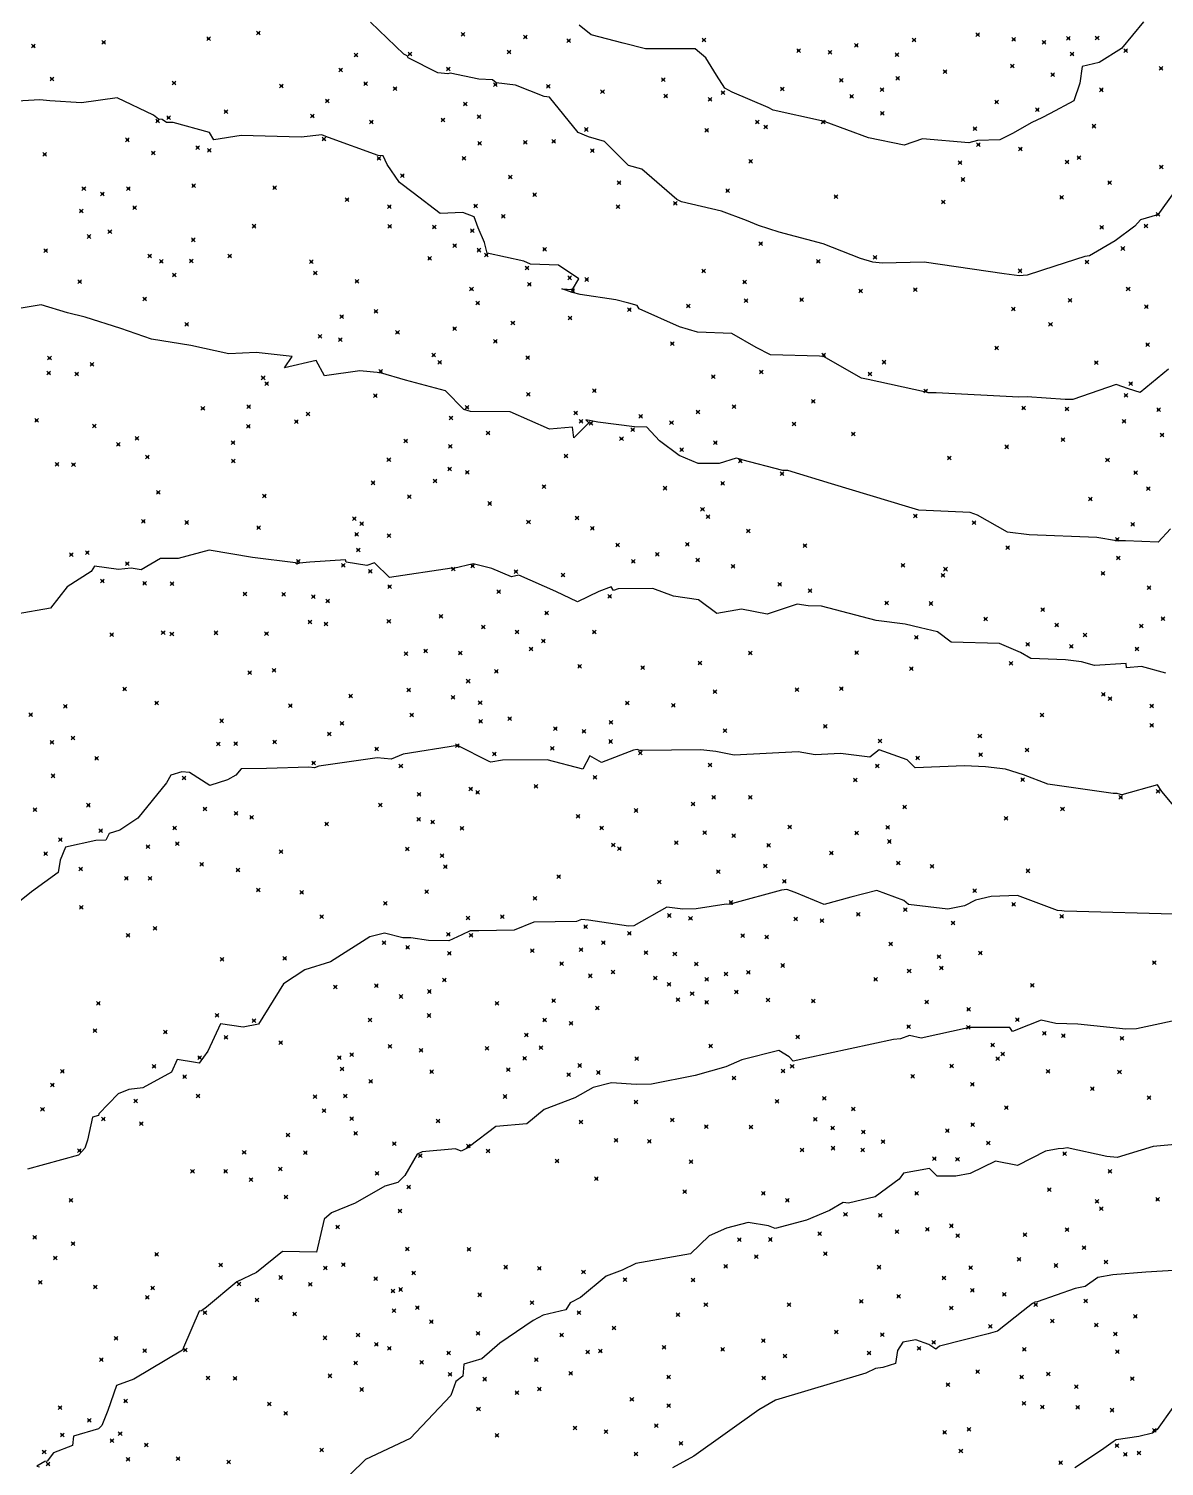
# Model space of a CAD drawing. Header units: inches. Extents: x 1411897 to 1412713, y 4930955 to 4931789.
# Drawn here: x 1412046 to 1412107.6, y 4931139.5 to 4931217.4 of the extents above; entities that cross this region are included whole.
import ezdxf

# ---------------------------------------------------------------- set-up
doc = ezdxf.new("R2010")
doc.units = ezdxf.units.IN
doc.header["$MEASUREMENT"] = 0
doc.header["$PDMODE"] = 35
doc.header["$PDSIZE"] = 0.1

msp = doc.modelspace()

# ---------------------------------------------------------------- linework, layer by layer
at = {"color": 2, "true_color": 0xf1eb1f}
for p, q in [((1412066.366, 4931216.053), (1412064.551, 4931217.793)), ((1412106.458, 4931217.81), (1412105.258, 4931216.352)), ((1412076.513, 4931217.101), (1412075.869, 4931217.619)), ((1412078.257, 4931216.648), (1412076.513, 4931217.101)), ((1412079.469, 4931216.334), (1412078.257, 4931216.648)), ((1412082.147, 4931216.35), (1412079.469, 4931216.334)), ((1412082.73, 4931215.849), (1412082.147, 4931216.35)), ((1412105.258, 4931216.352), (1412104.049, 4931215.597)), ((1412066.541, 4931215.96), (1412066.366, 4931216.053)), ((1412066.599, 4931215.848), (1412066.541, 4931215.96)), ((1412068.198, 4931215.039), (1412066.599, 4931215.848)), ((1412083.317, 4931214.92), (1412082.73, 4931215.849)), ((1412103.135, 4931215.383), (1412103.006, 4931214.482)), ((1412104.049, 4931215.597), (1412103.135, 4931215.383)), ((1412068.742, 4931214.986), (1412068.198, 4931215.039)), ((1412068.878, 4931215.027), (1412068.742, 4931214.986)), ((1412070.423, 4931214.701), (1412068.878, 4931215.027)), ((1412071.167, 4931214.654), (1412070.423, 4931214.701)), ((1412071.374, 4931214.504), (1412071.167, 4931214.654)), ((1412072.41, 4931214.366), (1412071.374, 4931214.504)), ((1412083.766, 4931214.215), (1412083.317, 4931214.92)), ((1412073.961, 4931213.754), (1412072.41, 4931214.366)), ((1412074.25, 4931213.716), (1412073.961, 4931213.754)), ((1412084.156, 4931214.001), (1412083.766, 4931214.215)), ((1412086.115, 4931213.164), (1412084.156, 4931214.001)), ((1412103.006, 4931214.482), (1412102.667, 4931213.518)), ((1412046.64, 4931213.573), (1412045.095, 4931213.48)), ((1412047.177, 4931213.523), (1412046.64, 4931213.573)), ((1412048.89, 4931213.419), (1412047.177, 4931213.523)), ((1412050.829, 4931213.684), (1412048.89, 4931213.419)), ((1412052.801, 4931212.749), (1412050.829, 4931213.684)), ((1412075.816, 4931211.81), (1412074.25, 4931213.716)), ((1412086.372, 4931213.018), (1412086.115, 4931213.164)), ((1412089.008, 4931212.437), (1412086.372, 4931213.018)), ((1412102.667, 4931213.518), (1412101.388, 4931212.84)), ((1412053.066, 4931212.537), (1412052.801, 4931212.749)), ((1412053.273, 4931212.507), (1412053.066, 4931212.537)), ((1412053.499, 4931212.355), (1412053.273, 4931212.507)), ((1412053.863, 4931212.351), (1412053.499, 4931212.355)), ((1412055.833, 4931211.809), (1412053.863, 4931212.351)), ((1412089.11, 4931212.416), (1412089.008, 4931212.437)), ((1412089.172, 4931212.444), (1412089.11, 4931212.416)), ((1412089.202, 4931212.387), (1412089.172, 4931212.444)), ((1412091.548, 4931211.513), (1412089.202, 4931212.387)), ((1412100.404, 4931212.357), (1412099.357, 4931211.753)), ((1412100.947, 4931212.606), (1412100.404, 4931212.357)), ((1412101.388, 4931212.84), (1412100.947, 4931212.606)), ((1412056.067, 4931211.418), (1412055.833, 4931211.809)), ((1412057.543, 4931211.652), (1412056.067, 4931211.418)), ((1412060.802, 4931211.546), (1412057.543, 4931211.652)), ((1412061.917, 4931211.677), (1412060.802, 4931211.546)), ((1412062.046, 4931211.63), (1412061.917, 4931211.677)), ((1412062.276, 4931211.539), (1412062.046, 4931211.63)), ((1412064.978, 4931210.56), (1412062.276, 4931211.539)), ((1412076.363, 4931211.579), (1412075.816, 4931211.81)), ((1412077.239, 4931211.318), (1412076.363, 4931211.579)), ((1412093.48, 4931211.121), (1412091.548, 4931211.513)), ((1412094.469, 4931211.466), (1412093.48, 4931211.121)), ((1412096.976, 4931211.241), (1412094.469, 4931211.466)), ((1412098.664, 4931211.413), (1412097.452, 4931211.367)), ((1412099.357, 4931211.753), (1412098.664, 4931211.413)), ((1412078.534, 4931210.016), (1412077.239, 4931211.318)), ((1412097.452, 4931211.367), (1412096.976, 4931211.241)), ((1412065.244, 4931210.541), (1412064.978, 4931210.56)), ((1412065.467, 4931210.068), (1412065.244, 4931210.541)), ((1412066.13, 4931209.092), (1412065.467, 4931210.068)), ((1412079.255, 4931209.815), (1412078.534, 4931210.016)), ((1412066.863, 4931208.54), (1412066.13, 4931209.092)), ((1412081.159, 4931208.175), (1412079.255, 4931209.815)), ((1412108.69, 4931209.385), (1412107.326, 4931207.474)), ((1412068.325, 4931207.41), (1412066.863, 4931208.54)), ((1412081.419, 4931208.054), (1412081.159, 4931208.175)), ((1412083.577, 4931207.535), (1412081.419, 4931208.054)), ((1412084.927, 4931207.034), (1412083.577, 4931207.535)), ((1412069.561, 4931207.476), (1412068.325, 4931207.41)), ((1412070.17, 4931207.23), (1412069.561, 4931207.476)), ((1412070.399, 4931206.635), (1412070.17, 4931207.23)), ((1412085.589, 4931206.768), (1412084.927, 4931207.034)), ((1412086.705, 4931206.411), (1412085.589, 4931206.768)), ((1412105.987, 4931206.723), (1412104.922, 4931205.931)), ((1412106.296, 4931207.078), (1412105.987, 4931206.723)), ((1412107.212, 4931207.353), (1412106.296, 4931207.078)), ((1412107.25, 4931207.364), (1412107.212, 4931207.353)), ((1412107.326, 4931207.474), (1412107.25, 4931207.364)), ((1412070.729, 4931205.847), (1412070.399, 4931206.635)), ((1412089.081, 4931205.775), (1412086.705, 4931206.411)), ((1412070.882, 4931205.268), (1412070.729, 4931205.847)), ((1412072.875, 4931204.827), (1412070.882, 4931205.268)), ((1412091.104, 4931204.983), (1412089.081, 4931205.775)), ((1412104.922, 4931205.931), (1412103.524, 4931205.125)), ((1412073.23, 4931204.672), (1412072.875, 4931204.827)), ((1412074.749, 4931204.615), (1412073.23, 4931204.672)), ((1412075.841, 4931203.883), (1412074.749, 4931204.615)), ((1412091.79, 4931204.782), (1412091.104, 4931204.983)), ((1412092.295, 4931204.723), (1412091.79, 4931204.782)), ((1412094.559, 4931204.788), (1412092.295, 4931204.723)), ((1412098.899, 4931204.155), (1412094.559, 4931204.788)), ((1412101.645, 4931204.56), (1412100.149, 4931204.08)), ((1412103.263, 4931205.088), (1412101.645, 4931204.56)), ((1412103.524, 4931205.125), (1412103.263, 4931205.088)), ((1412075.504, 4931203.306), (1412075.841, 4931203.883)), ((1412099.713, 4931204.04), (1412098.899, 4931204.155)), ((1412100.149, 4931204.08), (1412099.713, 4931204.04)), ((1412075.51, 4931203.137), (1412074.933, 4931203.325)), ((1412074.933, 4931203.325), (1412075.504, 4931203.306)), ((1412075.928, 4931203.032), (1412075.51, 4931203.137)), ((1412077.851, 4931202.732), (1412075.928, 4931203.032)), ((1412046.706, 4931202.47), (1412045.618, 4931202.285)), ((1412048.131, 4931202.031), (1412046.706, 4931202.47)), ((1412078.552, 4931202.55), (1412077.851, 4931202.732)), ((1412079.002, 4931202.424), (1412078.552, 4931202.55)), ((1412079.122, 4931202.242), (1412079.002, 4931202.424)), ((1412081.297, 4931201.272), (1412079.122, 4931202.242)), ((1412049.084, 4931201.792), (1412048.131, 4931202.031)), ((1412051.032, 4931201.191), (1412049.084, 4931201.792)), ((1412082.275, 4931200.994), (1412081.297, 4931201.272)), ((1412052.681, 4931200.6), (1412051.032, 4931201.191)), ((1412054.819, 4931200.26), (1412052.681, 4931200.6)), ((1412084.145, 4931200.919), (1412082.275, 4931200.994)), ((1412085.45, 4931200.149), (1412084.145, 4931200.919)), ((1412056.873, 4931199.818), (1412054.819, 4931200.26)), ((1412058.365, 4931199.878), (1412056.873, 4931199.818)), ((1412060.314, 4931199.66), (1412058.365, 4931199.878)), ((1412086.244, 4931199.748), (1412085.45, 4931200.149)), ((1412088.886, 4931199.687), (1412086.244, 4931199.748)), ((1412059.893, 4931199.053), (1412060.314, 4931199.66)), ((1412061.617, 4931199.446), (1412059.893, 4931199.053)), ((1412062.068, 4931198.618), (1412061.617, 4931199.446)), ((1412089.102, 4931199.673), (1412088.886, 4931199.687)), ((1412091.164, 4931198.5), (1412089.102, 4931199.673)), ((1412107.802, 4931198.971), (1412106.278, 4931197.713)), ((1412063.979, 4931198.885), (1412062.068, 4931198.618)), ((1412065.091, 4931198.785), (1412063.979, 4931198.885)), ((1412066.453, 4931198.387), (1412065.091, 4931198.785)), ((1412068.623, 4931197.808), (1412066.453, 4931198.387)), ((1412091.535, 4931198.412), (1412091.164, 4931198.5)), ((1412094.577, 4931197.756), (1412091.535, 4931198.412)), ((1412104.97, 4931198.146), (1412102.623, 4931197.331)), ((1412105.64, 4931197.906), (1412104.97, 4931198.146)), ((1412069.614, 4931196.795), (1412068.623, 4931197.808)), ((1412094.675, 4931197.73), (1412094.577, 4931197.756)), ((1412094.804, 4931197.694), (1412094.675, 4931197.73)), ((1412095.208, 4931197.702), (1412094.804, 4931197.694)), ((1412099.686, 4931197.46), (1412095.208, 4931197.702)), ((1412100.144, 4931197.473), (1412099.686, 4931197.46)), ((1412102.2, 4931197.334), (1412100.144, 4931197.473)), ((1412106.278, 4931197.713), (1412105.64, 4931197.906)), ((1412069.98, 4931196.678), (1412069.614, 4931196.795)), ((1412072.121, 4931196.668), (1412069.98, 4931196.678)), ((1412074.262, 4931195.729), (1412072.121, 4931196.668)), ((1412102.623, 4931197.331), (1412102.2, 4931197.334)), ((1412075.503, 4931195.83), (1412074.262, 4931195.729)), ((1412075.577, 4931195.253), (1412075.503, 4931195.83)), ((1412076.387, 4931196.073), (1412075.577, 4931195.253)), ((1412076.515, 4931196.186), (1412076.227, 4931196.237)), ((1412076.227, 4931196.237), (1412076.387, 4931196.073)), ((1412076.879, 4931196.103), (1412076.515, 4931196.186)), ((1412078.866, 4931195.862), (1412076.879, 4931196.103)), ((1412079.524, 4931195.836), (1412078.866, 4931195.862)), ((1412080.225, 4931195.102), (1412079.524, 4931195.836)), ((1412081.285, 4931194.297), (1412080.225, 4931195.102)), ((1412082.316, 4931193.876), (1412081.285, 4931194.297)), ((1412083.448, 4931193.874), (1412082.316, 4931193.876)), ((1412084.375, 4931194.165), (1412083.448, 4931193.874)), ((1412084.587, 4931194.109), (1412084.375, 4931194.165)), ((1412084.684, 4931194.058), (1412084.587, 4931194.109)), ((1412086.901, 4931193.481), (1412084.684, 4931194.058)), ((1412087.167, 4931193.482), (1412086.901, 4931193.481)), ((1412089.549, 4931192.766), (1412087.167, 4931193.482)), ((1412093.732, 4931191.502), (1412089.549, 4931192.766)), ((1412094.274, 4931191.345), (1412093.732, 4931191.502)), ((1412097.057, 4931191.215), (1412094.274, 4931191.345)), ((1412097.446, 4931191.069), (1412097.057, 4931191.215)), ((1412099.082, 4931190.151), (1412097.446, 4931191.069)), ((1412100.258, 4931189.996), (1412099.082, 4931190.151)), ((1412103.92, 4931189.865), (1412100.258, 4931189.996)), ((1412104.994, 4931189.673), (1412103.92, 4931189.865)), ((1412105.034, 4931189.678), (1412104.994, 4931189.673)), ((1412105.479, 4931189.67), (1412105.034, 4931189.678)), ((1412107.252, 4931189.611), (1412105.479, 4931189.67)), ((1412107.905, 4931190.318), (1412107.252, 4931189.611)), ((1412055.82, 4931189.171), (1412054.132, 4931188.727)), ((1412058.156, 4931188.768), (1412055.82, 4931189.171)), ((1412049.414, 4931188.021), (1412048.116, 4931187.182)), ((1412049.602, 4931188.304), (1412049.414, 4931188.021)), ((1412050.905, 4931188.114), (1412049.602, 4931188.304)), ((1412051.588, 4931188.195), (1412050.905, 4931188.114)), ((1412052.12, 4931188.104), (1412051.588, 4931188.195)), ((1412053.171, 4931188.726), (1412052.12, 4931188.104)), ((1412054.132, 4931188.727), (1412053.171, 4931188.726)), ((1412060.487, 4931188.476), (1412058.156, 4931188.768)), ((1412060.569, 4931188.409), (1412060.487, 4931188.476)), ((1412060.682, 4931188.473), (1412060.569, 4931188.409)), ((1412061.273, 4931188.513), (1412060.682, 4931188.473)), ((1412063.21, 4931188.651), (1412061.273, 4931188.513)), ((1412063.244, 4931188.518), (1412063.21, 4931188.651)), ((1412064.365, 4931188.339), (1412063.244, 4931188.518)), ((1412064.78, 4931188.485), (1412064.365, 4931188.339)), ((1412065.585, 4931187.684), (1412064.78, 4931188.485)), ((1412068.968, 4931188.188), (1412065.585, 4931187.684)), ((1412069.013, 4931188.194), (1412068.968, 4931188.188)), ((1412069.033, 4931188.184), (1412069.013, 4931188.194)), ((1412069.055, 4931188.177), (1412069.033, 4931188.184)), ((1412070.118, 4931188.421), (1412069.055, 4931188.177)), ((1412070.201, 4931188.407), (1412070.118, 4931188.421)), ((1412071.134, 4931188.182), (1412070.201, 4931188.407)), ((1412072.202, 4931187.731), (1412071.134, 4931188.182)), ((1412072.59, 4931187.807), (1412072.202, 4931187.731)), ((1412074.608, 4931186.935), (1412072.59, 4931187.807)), ((1412048.116, 4931187.182), (1412047.21, 4931186.019)), ((1412075.783, 4931186.37), (1412074.608, 4931186.935)), ((1412076.932, 4931186.929), (1412075.783, 4931186.37)), ((1412077.6, 4931187.182), (1412076.932, 4931186.929)), ((1412077.733, 4931186.977), (1412077.6, 4931187.182)), ((1412077.98, 4931187.068), (1412077.733, 4931186.977)), ((1412079.861, 4931187.096), (1412077.98, 4931187.068)), ((1412080.987, 4931186.684), (1412079.861, 4931187.096)), ((1412082.336, 4931186.487), (1412080.987, 4931186.684)), ((1412083.329, 4931185.73), (1412082.336, 4931186.487)), ((1412047.21, 4931186.019), (1412045.357, 4931185.7)), ((1412084.669, 4931185.974), (1412083.329, 4931185.73)), ((1412086.049, 4931185.709), (1412084.669, 4931185.974)), ((1412087.68, 4931186.24), (1412086.049, 4931185.709)), ((1412088.271, 4931186.148), (1412087.68, 4931186.24)), ((1412089.003, 4931186.139), (1412088.271, 4931186.148)), ((1412091.956, 4931185.36), (1412089.003, 4931186.139)), ((1412093.525, 4931185.155), (1412091.956, 4931185.36)), ((1412094.361, 4931184.955), (1412093.525, 4931185.155)), ((1412095.292, 4931184.747), (1412094.361, 4931184.955)), ((1412096.021, 4931184.189), (1412095.292, 4931184.747)), ((1412098.652, 4931184.115), (1412096.021, 4931184.189)), ((1412099.792, 4931183.631), (1412098.652, 4931184.115)), ((1412100.336, 4931183.29), (1412099.792, 4931183.631)), ((1412102.229, 4931183.223), (1412100.336, 4931183.29)), ((1412103.093, 4931183.124), (1412102.229, 4931183.223)), ((1412103.795, 4931182.912), (1412103.093, 4931183.124)), ((1412105.515, 4931183.035), (1412103.795, 4931182.912)), ((1412105.534, 4931182.788), (1412105.515, 4931183.035)), ((1412106.34, 4931182.868), (1412105.534, 4931182.788)), ((1412107.656, 4931182.509), (1412106.34, 4931182.868)), ((1412064.922, 4931177.92), (1412061.748, 4931177.465)), ((1412065.676, 4931177.842), (1412064.922, 4931177.92)), ((1412066.336, 4931178.109), (1412065.676, 4931177.842)), ((1412069.27, 4931178.58), (1412066.336, 4931178.109)), ((1412070.986, 4931177.708), (1412069.27, 4931178.58)), ((1412076.44, 4931178.022), (1412076.073, 4931177.3)), ((1412077.07, 4931177.659), (1412076.44, 4931178.022)), ((1412078.808, 4931178.323), (1412077.07, 4931177.659)), ((1412079.003, 4931178.364), (1412078.808, 4931178.323)), ((1412079.146, 4931178.309), (1412079.003, 4931178.364)), ((1412079.271, 4931178.311), (1412079.146, 4931178.309)), ((1412082.456, 4931178.348), (1412079.271, 4931178.311)), ((1412083.281, 4931178.266), (1412082.456, 4931178.348)), ((1412084.273, 4931178.065), (1412083.281, 4931178.266)), ((1412087.743, 4931178.248), (1412084.273, 4931178.065)), ((1412088.657, 4931178.086), (1412087.743, 4931178.248)), ((1412090.03, 4931178.143), (1412088.657, 4931178.086)), ((1412091.617, 4931177.954), (1412090.03, 4931178.143)), ((1412092.116, 4931178.346), (1412091.617, 4931177.954)), ((1412093.639, 4931177.798), (1412092.116, 4931178.346)), ((1412054.329, 4931177.15), (1412053.739, 4931176.98)), ((1412054.744, 4931177.112), (1412054.329, 4931177.15)), ((1412055.843, 4931176.417), (1412054.744, 4931177.112)), ((1412057.545, 4931177.32), (1412057.259, 4931176.967)), ((1412058.921, 4931177.343), (1412057.545, 4931177.32)), ((1412061.212, 4931177.413), (1412058.921, 4931177.343)), ((1412061.526, 4931177.38), (1412061.212, 4931177.413)), ((1412061.748, 4931177.465), (1412061.526, 4931177.38)), ((1412071.076, 4931177.685), (1412070.986, 4931177.708)), ((1412071.711, 4931177.785), (1412071.076, 4931177.685)), ((1412074.138, 4931177.802), (1412071.711, 4931177.785)), ((1412076.073, 4931177.3), (1412074.138, 4931177.802)), ((1412094.068, 4931177.378), (1412093.639, 4931177.798)), ((1412096.742, 4931177.485), (1412094.068, 4931177.378)), ((1412097.884, 4931177.43), (1412096.742, 4931177.485)), ((1412098.967, 4931177.292), (1412097.884, 4931177.43)), ((1412099.939, 4931177.002), (1412098.967, 4931177.292)), ((1412053.508, 4931176.553), (1412051.953, 4931174.638)), ((1412053.739, 4931176.98), (1412053.508, 4931176.553)), ((1412056.805, 4931176.724), (1412055.843, 4931176.417)), ((1412057.259, 4931176.967), (1412056.805, 4931176.724)), ((1412101.258, 4931176.483), (1412099.939, 4931177.002)), ((1412104.814, 4931175.985), (1412101.258, 4931176.483)), ((1412107.207, 4931176.444), (1412105.277, 4931175.913)), ((1412107.447, 4931176.083), (1412107.207, 4931176.444)), ((1412105.024, 4931175.985), (1412104.814, 4931175.985)), ((1412105.203, 4931175.935), (1412105.024, 4931175.985)), ((1412105.277, 4931175.913), (1412105.203, 4931175.935)), ((1412108.102, 4931175.314), (1412107.447, 4931176.083)), ((1412050.977, 4931173.999), (1412050.386, 4931173.81)), ((1412051.953, 4931174.638), (1412050.977, 4931173.999)), ((1412049.667, 4931173.442), (1412048.025, 4931173.082)), ((1412050.21, 4931173.46), (1412049.667, 4931173.442)), ((1412050.386, 4931173.81), (1412050.21, 4931173.46)), ((1412048.025, 4931173.082), (1412047.742, 4931172.374)), ((1412047.623, 4931171.705), (1412046.188, 4931170.655)), ((1412047.742, 4931172.374), (1412047.623, 4931171.705)), ((1412046.188, 4931170.655), (1412045.181, 4931169.834)), ((1412086.837, 4931170.738), (1412084.167, 4931170.015)), ((1412087.12, 4931170.786), (1412086.837, 4931170.738)), ((1412087.566, 4931170.615), (1412087.12, 4931170.786)), ((1412089.146, 4931169.974), (1412087.566, 4931170.615)), ((1412090.587, 4931170.359), (1412089.146, 4931169.974)), ((1412092.003, 4931170.733), (1412090.587, 4931170.359)), ((1412093.467, 4931170.174), (1412092.003, 4931170.733)), ((1412093.71, 4931169.966), (1412093.467, 4931170.174)), ((1412097.346, 4931170.209), (1412096.749, 4931169.89)), ((1412098.201, 4931170.394), (1412097.346, 4931170.209)), ((1412099.62, 4931170.461), (1412098.201, 4931170.394)), ((1412101.785, 4931169.638), (1412099.62, 4931170.461)), ((1412080.614, 4931169.828), (1412078.829, 4931168.811)), ((1412081.475, 4931169.708), (1412080.614, 4931169.828)), ((1412082.208, 4931169.732), (1412081.475, 4931169.708)), ((1412083.829, 4931169.985), (1412082.208, 4931169.732)), ((1412084.131, 4931169.974), (1412083.829, 4931169.985)), ((1412084.167, 4931170.015), (1412084.131, 4931169.974)), ((1412095.853, 4931169.717), (1412093.71, 4931169.966)), ((1412096.749, 4931169.89), (1412095.853, 4931169.717)), ((1412102.022, 4931169.623), (1412101.785, 4931169.638)), ((1412102.158, 4931169.599), (1412102.022, 4931169.623)), ((1412102.846, 4931169.58), (1412102.158, 4931169.599)), ((1412108.067, 4931169.433), (1412102.846, 4931169.58)), ((1412070.423, 4931168.544), (1412069.967, 4931168.535)), ((1412072.344, 4931168.568), (1412070.423, 4931168.544)), ((1412073.402, 4931169.008), (1412072.344, 4931168.568)), ((1412075.714, 4931169.039), (1412073.402, 4931169.008)), ((1412075.996, 4931169.161), (1412075.714, 4931169.039)), ((1412076.365, 4931169.117), (1412075.996, 4931169.161)), ((1412078.544, 4931168.788), (1412076.365, 4931169.117)), ((1412078.829, 4931168.811), (1412078.544, 4931168.788)), ((1412064.526, 4931168.211), (1412062.386, 4931166.859)), ((1412065.307, 4931168.418), (1412064.526, 4931168.211)), ((1412066.306, 4931168.161), (1412065.307, 4931168.418)), ((1412066.75, 4931168.167), (1412066.306, 4931168.161)), ((1412067.708, 4931168.006), (1412066.75, 4931168.167)), ((1412068.797, 4931167.996), (1412067.708, 4931168.006)), ((1412069.509, 4931168.32), (1412068.797, 4931167.996)), ((1412069.967, 4931168.535), (1412069.509, 4931168.32)), ((1412060.997, 4931166.429), (1412059.843, 4931165.658)), ((1412062.386, 4931166.859), (1412060.997, 4931166.429)), ((1412059.843, 4931165.658), (1412058.482, 4931163.472)), ((1412056.424, 4931163.5), (1412055.74, 4931162.013)), ((1412057.657, 4931163.321), (1412056.424, 4931163.5)), ((1412058.482, 4931163.472), (1412057.657, 4931163.321)), ((1412096.951, 4931163.289), (1412094.395, 4931162.73)), ((1412096.972, 4931163.301), (1412096.951, 4931163.289)), ((1412099.204, 4931163.298), (1412096.972, 4931163.301)), ((1412099.348, 4931163.087), (1412099.204, 4931163.298)), ((1412100.216, 4931163.422), (1412099.348, 4931163.087)), ((1412100.903, 4931163.689), (1412100.216, 4931163.422)), ((1412101.699, 4931163.516), (1412100.903, 4931163.689)), ((1412102.892, 4931163.481), (1412101.699, 4931163.516)), ((1412105.487, 4931163.205), (1412102.892, 4931163.481)), ((1412106.07, 4931163.224), (1412105.487, 4931163.205)), ((1412109.017, 4931163.861), (1412106.07, 4931163.224)), ((1412092.908, 4931162.658), (1412088.205, 4931161.645)), ((1412093.276, 4931162.688), (1412092.908, 4931162.658)), ((1412093.76, 4931162.859), (1412093.276, 4931162.688)), ((1412094.395, 4931162.73), (1412093.76, 4931162.859)), ((1412054.076, 4931161.571), (1412053.771, 4931160.871)), ((1412055.081, 4931161.402), (1412054.076, 4931161.571)), ((1412055.74, 4931162.013), (1412055.278, 4931161.36)), ((1412084.678, 4931161.539), (1412083.812, 4931161.164)), ((1412086.682, 4931162.059), (1412084.678, 4931161.539)), ((1412087.246, 4931161.702), (1412086.682, 4931162.059)), ((1412087.461, 4931161.472), (1412087.246, 4931161.702)), ((1412088.205, 4931161.645), (1412087.461, 4931161.472)), ((1412053.771, 4931160.871), (1412052.211, 4931160.032)), ((1412055.278, 4931161.36), (1412055.081, 4931161.402)), ((1412083.812, 4931161.164), (1412082.154, 4931160.689)), ((1412052.211, 4931160.032), (1412051.466, 4931159.947)), ((1412076.624, 4931160.054), (1412075.622, 4931159.496)), ((1412077.625, 4931160.296), (1412076.624, 4931160.054)), ((1412078.96, 4931160.211), (1412077.625, 4931160.296)), ((1412079.79, 4931160.227), (1412078.96, 4931160.211)), ((1412082.154, 4931160.689), (1412079.79, 4931160.227)), ((1412050.885, 4931159.703), (1412049.833, 4931158.628)), ((1412051.466, 4931159.947), (1412050.885, 4931159.703)), ((1412075.622, 4931159.496), (1412073.963, 4931158.851)), ((1412049.493, 4931158.434), (1412049.213, 4931157.2)), ((1412049.807, 4931158.523), (1412049.493, 4931158.434)), ((1412049.833, 4931158.628), (1412049.807, 4931158.523)), ((1412073.963, 4931158.851), (1412073.038, 4931158.085)), ((1412071.343, 4931157.933), (1412069.915, 4931156.857)), ((1412073.038, 4931158.085), (1412071.343, 4931157.933)), ((1412049.213, 4931157.2), (1412049.068, 4931156.756)), ((1412069.915, 4931156.857), (1412069.86, 4931156.795)), ((1412108.56, 4931156.997), (1412106.971, 4931156.842)), ((1412048.736, 4931156.374), (1412045.971, 4931155.626)), ((1412049.068, 4931156.756), (1412048.736, 4931156.374)), ((1412067.078, 4931156.429), (1412066.418, 4931155.281)), ((1412067.358, 4931156.559), (1412067.078, 4931156.429)), ((1412069.164, 4931156.731), (1412067.358, 4931156.559)), ((1412069.468, 4931156.601), (1412069.164, 4931156.731)), ((1412069.86, 4931156.795), (1412069.468, 4931156.601)), ((1412101.137, 4931156.605), (1412099.624, 4931155.826)), ((1412101.829, 4931156.73), (1412101.137, 4931156.605)), ((1412102.114, 4931156.739), (1412101.829, 4931156.73)), ((1412102.306, 4931156.776), (1412102.114, 4931156.739)), ((1412104.457, 4931156.315), (1412102.306, 4931156.776)), ((1412105.028, 4931156.25), (1412104.457, 4931156.315)), ((1412106.971, 4931156.842), (1412105.028, 4931156.25)), ((1412093.444, 4931155.405), (1412093.204, 4931155.071)), ((1412094.847, 4931155.661), (1412093.444, 4931155.405)), ((1412095.26, 4931155.235), (1412094.847, 4931155.661)), ((1412097.064, 4931155.383), (1412096.286, 4931155.237)), ((1412098.43, 4931156.062), (1412097.064, 4931155.383)), ((1412099.624, 4931155.826), (1412098.43, 4931156.062)), ((1412065.331, 4931154.701), (1412063.721, 4931153.779)), ((1412066.036, 4931154.905), (1412065.331, 4931154.701)), ((1412066.418, 4931155.281), (1412066.036, 4931154.905)), ((1412093.204, 4931155.071), (1412091.911, 4931154.124)), ((1412096.286, 4931155.237), (1412095.26, 4931155.235)), ((1412063.721, 4931153.779), (1412062.439, 4931153.256)), ((1412090.18, 4931153.811), (1412089.425, 4931153.384)), ((1412090.46, 4931153.772), (1412090.18, 4931153.811)), ((1412091.911, 4931154.124), (1412090.46, 4931153.772)), ((1412062.439, 4931153.256), (1412062.037, 4931152.914)), ((1412089.425, 4931153.384), (1412088.184, 4931152.865)), ((1412062.037, 4931152.914), (1412061.639, 4931151.115)), ((1412083.848, 4931152.417), (1412082.904, 4931152.008)), ((1412085.029, 4931152.728), (1412083.848, 4931152.417)), ((1412086.118, 4931152.548), (1412085.029, 4931152.728)), ((1412086.486, 4931152.402), (1412086.118, 4931152.548)), ((1412088.184, 4931152.865), (1412086.486, 4931152.402)), ((1412082.904, 4931152.008), (1412081.906, 4931151.032)), ((1412059.78, 4931151.156), (1412058.386, 4931150.023)), ((1412061.639, 4931151.115), (1412059.78, 4931151.156)), ((1412081.906, 4931151.032), (1412078.939, 4931150.505)), ((1412058.386, 4931150.023), (1412057.32, 4931149.514)), ((1412078.205, 4931150.15), (1412077.327, 4931149.826)), ((1412078.939, 4931150.505), (1412078.205, 4931150.15)), ((1412104.782, 4931149.903), (1412103.978, 4931149.754)), ((1412106.573, 4931150.036), (1412104.782, 4931149.903)), ((1412109.583, 4931150.229), (1412106.573, 4931150.036)), ((1412057.32, 4931149.514), (1412055.676, 4931148.137)), ((1412077.327, 4931149.826), (1412075.942, 4931148.661)), ((1412102.755, 4931149.15), (1412100.691, 4931148.437)), ((1412103.295, 4931149.267), (1412102.755, 4931149.15)), ((1412103.978, 4931149.754), (1412103.295, 4931149.267)), ((1412075.382, 4931148.373), (1412075.139, 4931148.001)), ((1412075.942, 4931148.661), (1412075.382, 4931148.373)), ((1412100.432, 4931148.337), (1412099.927, 4931147.952)), ((1412100.563, 4931148.408), (1412100.432, 4931148.337)), ((1412100.691, 4931148.437), (1412100.563, 4931148.408)), ((1412055.271, 4931147.931), (1412054.422, 4931145.956)), ((1412055.391, 4931147.939), (1412055.271, 4931147.931)), ((1412055.676, 4931148.137), (1412055.391, 4931147.939)), ((1412073.923, 4931147.716), (1412073.381, 4931147.428)), ((1412075.139, 4931148.001), (1412073.923, 4931147.716)), ((1412099.927, 4931147.952), (1412098.53, 4931146.842)), ((1412073.381, 4931147.428), (1412071.571, 4931146.184)), ((1412098.53, 4931146.842), (1412098.037, 4931146.699)), ((1412054.422, 4931145.956), (1412054.361, 4931145.817)), ((1412071.571, 4931146.184), (1412070.591, 4931145.336)), ((1412093.401, 4931146.239), (1412093.124, 4931145.798)), ((1412094.112, 4931146.363), (1412093.401, 4931146.239)), ((1412094.817, 4931146.123), (1412094.112, 4931146.363)), ((1412095.202, 4931145.868), (1412094.817, 4931146.123)), ((1412095.391, 4931146.023), (1412095.202, 4931145.868)), ((1412098.037, 4931146.699), (1412095.391, 4931146.023)), ((1412054.361, 4931145.817), (1412051.736, 4931144.247)), ((1412070.591, 4931145.336), (1412069.622, 4931145.058)), ((1412093.124, 4931145.798), (1412093.003, 4931145.083)), ((1412069.559, 4931144.405), (1412069.184, 4931144.119)), ((1412069.622, 4931145.058), (1412069.559, 4931144.405)), ((1412091.402, 4931144.558), (1412086.513, 4931143.108)), ((1412091.928, 4931144.812), (1412091.402, 4931144.558)), ((1412092.325, 4931144.867), (1412091.928, 4931144.812)), ((1412093.003, 4931145.083), (1412092.325, 4931144.867)), ((1412050.784, 4931143.902), (1412050.314, 4931142.54)), ((1412051.736, 4931144.247), (1412050.784, 4931143.902)), ((1412069.184, 4931144.119), (1412068.916, 4931143.356)), ((1412068.916, 4931143.356), (1412066.7, 4931141.019)), ((1412086.513, 4931143.108), (1412085.603, 4931142.586)), ((1412050.314, 4931142.54), (1412049.987, 4931141.72)), ((1412085.603, 4931142.586), (1412082.089, 4931140.061)), ((1412108.045, 4931142.7), (1412107.195, 4931141.514)), ((1412049.818, 4931141.556), (1412048.466, 4931141.149)), ((1412049.987, 4931141.72), (1412049.818, 4931141.556)), ((1412106.932, 4931141.312), (1412106.194, 4931141.124)), ((1412107.195, 4931141.514), (1412106.932, 4931141.312)), ((1412048.415, 4931140.646), (1412047.379, 4931140.254)), ((1412048.466, 4931141.149), (1412048.415, 4931140.646)), ((1412066.7, 4931141.019), (1412064.277, 4931139.891)), ((1412104.808, 4931140.838), (1412104.173, 4931140.385)), ((1412104.968, 4931140.949), (1412104.808, 4931140.838)), ((1412106.194, 4931141.124), (1412104.968, 4931140.949)), ((1412046.9, 4931139.778), (1412046.475, 4931139.529)), ((1412047.033, 4931139.787), (1412046.9, 4931139.778)), ((1412047.379, 4931140.254), (1412047.033, 4931139.787)), ((1412064.277, 4931139.891), (1412063.457, 4931139.074)), ((1412082.089, 4931140.061), (1412080.922, 4931139.44)), ((1412104.173, 4931140.385), (1412102.728, 4931139.43)), ((1412046.475, 4931139.529), (1412046.612, 4931139.489))]:
    msp.add_line(p, q, dxfattribs=at)
for p in [(1412055.78, 4931216.89), (1412058.48, 4931217.2), (1412069.57, 4931217.13), (1412072.95, 4931216.98), (1412075.3, 4931216.78), (1412082.63, 4931216.82), (1412094.02, 4931216.82), (1412097.47, 4931217.11), (1412099.42, 4931216.85), (1412102.38, 4931216.91), (1412103.94, 4931216.93), (1412046.29, 4931216.49), (1412050.1, 4931216.69), (1412063.77, 4931216), (1412066.69, 4931216.06), (1412072.07, 4931216.17), (1412087.76, 4931216.25), (1412089.46, 4931216.16), (1412090.89, 4931216.53), (1412093.09, 4931216.02), (1412101.06, 4931216.7), (1412102.58, 4931216.06), (1412105.49, 4931216.25), (1412062.94, 4931215.2), (1412068.77, 4931215.25), (1412099.34, 4931215.41), (1412107.4, 4931215.28), (1412047.29, 4931214.71), (1412053.91, 4931214.49), (1412064.29, 4931214.45), (1412080.42, 4931214.67), (1412090.07, 4931214.64), (1412093.13, 4931214.75), (1412095.7, 4931215.11), (1412101.53, 4931214.94), (1412059.73, 4931214.33), (1412065.89, 4931214.19), (1412071.33, 4931214.4), (1412074.19, 4931214.31), (1412077.13, 4931214.02), (1412080.56, 4931213.78), (1412083.66, 4931213.97), (1412086.87, 4931214.17), (1412090.63, 4931213.76), (1412092.28, 4931214.13), (1412104.17, 4931214.12), (1412056.72, 4931212.94), (1412062.21, 4931213.52), (1412069.69, 4931213.35), (1412082.96, 4931213.6), (1412092.29, 4931212.85), (1412098.49, 4931213.46), (1412100.7, 4931213.04), (1412053.02, 4931212.43), (1412053.61, 4931212.61), (1412061.41, 4931212.7), (1412064.61, 4931212.38), (1412068.48, 4931212.49), (1412070.44, 4931212.66), (1412085.52, 4931212.37), (1412085.98, 4931212.11), (1412089.09, 4931212.37), (1412103.76, 4931212.15), (1412051.38, 4931211.41), (1412062.03, 4931211.45), (1412074.49, 4931211.32), (1412076.25, 4931211.97), (1412082.78, 4931211.93), (1412097.31, 4931212.01), (1412046.9, 4931210.62), (1412052.78, 4931210.7), (1412055.19, 4931210.99), (1412055.82, 4931210.84), (1412070.47, 4931211.22), (1412072.94, 4931211.27), (1412076.58, 4931210.83), (1412097.5, 4931211.15), (1412099.78, 4931210.92), (1412065.01, 4931210.4), (1412069.62, 4931210.41), (1412085.16, 4931210.25), (1412096.51, 4931210.17), (1412102.31, 4931210.21), (1412102.95, 4931210.44), (1412107.41, 4931209.94), (1412066.29, 4931209.47), (1412072.13, 4931209.39), (1412078.03, 4931209.08), (1412096.66, 4931209.26), (1412104.61, 4931209.09), (1412049.02, 4931208.77), (1412050.03, 4931208.48), (1412051.44, 4931208.77), (1412054.97, 4931208.92), (1412059.36, 4931208.81), (1412073.45, 4931208.43), (1412083.91, 4931208.65), (1412089.78, 4931208.33), (1412102.01, 4931208.29), (1412048.88, 4931207.55), (1412051.77, 4931207.73), (1412063.29, 4931208.17), (1412065.58, 4931207.79), (1412070.25, 4931207.83), (1412077.97, 4931207.78), (1412081.07, 4931207.97), (1412095.6, 4931208.04), (1412058.25, 4931206.73), (1412065.6, 4931206.72), (1412068.01, 4931206.68), (1412071.75, 4931207.27), (1412104.19, 4931206.67), (1412106.58, 4931206.74), (1412107.23, 4931207.37), (1412049.3, 4931206.17), (1412050.43, 4931206.43), (1412054.95, 4931205.99), (1412070.07, 4931206.48), (1412046.96, 4931205.41), (1412052.59, 4931205.12), (1412056.93, 4931205.11), (1412069.12, 4931205.68), (1412070.43, 4931205.43), (1412070.84, 4931205.17), (1412073.99, 4931205.48), (1412085.71, 4931205.79), (1412105.33, 4931205.52), (1412053.22, 4931204.82), (1412054.84, 4931204.85), (1412061.35, 4931204.8), (1412067.76, 4931204.98), (1412073.04, 4931204.47), (1412082.61, 4931204.3), (1412088.82, 4931204.82), (1412091.9, 4931205.04), (1412099.76, 4931204.31), (1412103.38, 4931204.79), (1412048.8, 4931203.72), (1412053.92, 4931204.08), (1412061.56, 4931204.19), (1412063.82, 4931203.74), (1412073.17, 4931203.58), (1412075.35, 4931203.93), (1412076.28, 4931203.84), (1412084.83, 4931203.7), (1412052.32, 4931202.79), (1412070.03, 4931203.32), (1412075.52, 4931203.24), (1412087.92, 4931202.74), (1412091.12, 4931203.22), (1412094.08, 4931203.29), (1412105.62, 4931203.33), (1412064.85, 4931202.11), (1412070.37, 4931202.56), (1412078.59, 4931202.21), (1412081.78, 4931202.4), (1412084.91, 4931202.69), (1412099.4, 4931202.24), (1412102.47, 4931202.71), (1412106.61, 4931202.36), (1412054.6, 4931201.41), (1412063, 4931201.83), (1412069.11, 4931201.18), (1412072.27, 4931201.49), (1412075.37, 4931201.75), (1412101.41, 4931201.41), (1412061.82, 4931200.76), (1412062.92, 4931200.58), (1412066.02, 4931200.97), (1412071.33, 4931200.49), (1412067.98, 4931199.74), (1412073.08, 4931199.61), (1412080.91, 4931200.37), (1412089.12, 4931199.75), (1412098.49, 4931200.13), (1412106.67, 4931200.31), (1412047.16, 4931199.58), (1412049.46, 4931199.24), (1412065.11, 4931198.87), (1412068.31, 4931199.35), (1412085.73, 4931198.83), (1412092.39, 4931199.36), (1412103.89, 4931199.34), (1412047.12, 4931198.77), (1412048.64, 4931198.72), (1412058.74, 4931198.51), (1412058.93, 4931198.2), (1412083.13, 4931198.57), (1412091.62, 4931198.72), (1412105.76, 4931198.2), (1412064.82, 4931197.54), (1412073.11, 4931197.62), (1412076.69, 4931197.81), (1412094.65, 4931197.8), (1412105.5, 4931197.56), (1412055.47, 4931196.85), (1412057.96, 4931196.94), (1412061.17, 4931196.55), (1412069.79, 4931196.91), (1412075.68, 4931196.61), (1412082.3, 4931196.66), (1412084.26, 4931196.95), (1412088.55, 4931197.24), (1412099.95, 4931196.87), (1412102.3, 4931196.82), (1412107.27, 4931196.78), (1412046.46, 4931196.2), (1412049.59, 4931195.9), (1412057.94, 4931195.88), (1412060.54, 4931196.14), (1412068.92, 4931196.34), (1412075.97, 4931196.16), (1412076.5, 4931196.05), (1412079.2, 4931196.43), (1412080.87, 4931196.08), (1412087.51, 4931196.01), (1412105.4, 4931196.16), (1412051.9, 4931195.23), (1412057.11, 4931195), (1412066.47, 4931195.09), (1412070.93, 4931195.52), (1412078.16, 4931195.21), (1412078.77, 4931195.7), (1412083.25, 4931194.99), (1412090.72, 4931195.47), (1412102.08, 4931195.16), (1412107.46, 4931195.42), (1412050.89, 4931194.9), (1412052.47, 4931194.22), (1412068.88, 4931194.8), (1412075.15, 4931194.27), (1412081.42, 4931194.61), (1412095.92, 4931194.17), (1412099.04, 4931194.77), (1412047.57, 4931193.83), (1412048.46, 4931193.81), (1412057.12, 4931194), (1412065.55, 4931194.07), (1412068.84, 4931193.57), (1412069.8, 4931193.39), (1412084.6, 4931194), (1412104.5, 4931194.06), (1412106.02, 4931193.37), (1412064.7, 4931192.82), (1412068.06, 4931192.92), (1412073.96, 4931192.62), (1412083.64, 4931192.79), (1412086.86, 4931193.31), (1412053.05, 4931192.3), (1412058.81, 4931192.11), (1412066.66, 4931192.07), (1412080.52, 4931192.53), (1412103.57, 4931191.94), (1412106.71, 4931192.51), (1412071.02, 4931191.7), (1412082.55, 4931191.39), (1412052.25, 4931190.74), (1412054.6, 4931190.67), (1412058.49, 4931190.39), (1412063.68, 4931190.88), (1412064.08, 4931190.6), (1412073.12, 4931190.7), (1412075.75, 4931190.92), (1412076.58, 4931190.36), (1412082.85, 4931190.98), (1412094.09, 4931191.03), (1412097.27, 4931190.66), (1412105.87, 4931190.57), (1412063.8, 4931190.02), (1412065.56, 4931189.96), (1412081.73, 4931189.49), (1412085.03, 4931190.21), (1412105.03, 4931189.76), (1412048.34, 4931188.93), (1412049.21, 4931189.04), (1412063.89, 4931189.18), (1412077.95, 4931189.45), (1412080.1, 4931188.95), (1412088.1, 4931189.42), (1412099.09, 4931189.31), (1412105.08, 4931188.75), (1412051.37, 4931188.44), (1412060.64, 4931188.57), (1412063.08, 4931188.35), (1412064.54, 4931188.03), (1412069.04, 4931188.15), (1412070.09, 4931188.32), (1412072.44, 4931188.01), (1412078.8, 4931188.56), (1412082.29, 4931188.63), (1412084.21, 4931188.3), (1412093.41, 4931188.35), (1412095.72, 4931188.14), (1412050.03, 4931187.5), (1412052.31, 4931187.38), (1412053.8, 4931187.35), (1412065.59, 4931187.2), (1412074.99, 4931187.82), (1412086.74, 4931187.32), (1412095.58, 4931187.81), (1412104.25, 4931187.91), (1412057.75, 4931186.8), (1412059.85, 4931186.78), (1412061.46, 4931186.65), (1412062.24, 4931186.41), (1412071.51, 4931186.92), (1412077.52, 4931186.66), (1412088.38, 4931186.97), (1412106.75, 4931187.13), (1412068.37, 4931185.59), (1412074.1, 4931185.76), (1412092.53, 4931186.31), (1412094.93, 4931186.28), (1412100.99, 4931185.95), (1412061.27, 4931185.28), (1412062.14, 4931185.17), (1412065.55, 4931185.32), (1412070.67, 4931185), (1412097.89, 4931185.44), (1412101.75, 4931185.11), (1412106.33, 4931185.06), (1412107.5, 4931185.45), (1412050.53, 4931184.59), (1412053.32, 4931184.7), (1412053.79, 4931184.63), (1412056.18, 4931184.69), (1412058.92, 4931184.65), (1412072.5, 4931184.74), (1412073.93, 4931184.25), (1412076.68, 4931184.73), (1412094.14, 4931184.44), (1412100.18, 4931184.07), (1412103.28, 4931184.57), (1412066.48, 4931183.56), (1412067.54, 4931183.71), (1412069.42, 4931183.59), (1412073.26, 4931183.82), (1412085.14, 4931183.59), (1412090.9, 4931183.61), (1412102.54, 4931183.95), (1412106.09, 4931183.82), (1412058.01, 4931182.53), (1412059.33, 4931182.66), (1412071.38, 4931182.6), (1412075.89, 4931182.88), (1412079.31, 4931182.81), (1412082.41, 4931183.05), (1412093.87, 4931182.75), (1412099.27, 4931183.04), (1412069.85, 4931182.07), (1412051.23, 4931181.64), (1412063.48, 4931181.26), (1412066.63, 4931181.59), (1412069.03, 4931181.19), (1412083.22, 4931181.5), (1412087.67, 4931181.61), (1412090.08, 4931181.67), (1412104.28, 4931181.35), (1412104.64, 4931181.13), (1412046.14, 4931180.25), (1412048.02, 4931180.71), (1412052.96, 4931180.89), (1412060.22, 4931180.74), (1412066.79, 4931180.24), (1412070.5, 4931180.9), (1412078.47, 4931180.88), (1412080.97, 4931180.76), (1412100.95, 4931180.23), (1412106.9, 4931180.73), (1412056.49, 4931179.92), (1412063.01, 4931179.78), (1412070.52, 4931179.89), (1412072.1, 4931180.04), (1412074.58, 4931179.5), (1412076.12, 4931179.35), (1412077.59, 4931179.84), (1412083.77, 4931179.39), (1412089.2, 4931179.63), (1412106.9, 4931179.68), (1412047.29, 4931178.76), (1412048.43, 4931178.99), (1412056.31, 4931178.67), (1412057.25, 4931178.69), (1412059.36, 4931178.78), (1412062.32, 4931179.21), (1412069.27, 4931178.58), (1412077.57, 4931178.8), (1412092.17, 4931178.83), (1412097.58, 4931179.09), (1412049.71, 4931177.89), (1412064.89, 4931178.4), (1412071.27, 4931178.13), (1412074.41, 4931178.43), (1412079.18, 4931178.18), (1412094.21, 4931177.91), (1412097.62, 4931178.09), (1412100.14, 4931178.34), (1412061.47, 4931177.64), (1412066.2, 4931177.47), (1412082.96, 4931177.53), (1412092.02, 4931177.48), (1412047.35, 4931176.94), (1412054.45, 4931176.82), (1412069.99, 4931176.23), (1412073.52, 4931176.37), (1412076.72, 4931176.86), (1412090.83, 4931176.71), (1412099.9, 4931176.74), (1412067.19, 4931175.94), (1412070.36, 4931176.04), (1412083.16, 4931175.78), (1412085.14, 4931175.78), (1412105.22, 4931175.78), (1412107.24, 4931176.1), (1412046.37, 4931175.1), (1412049.27, 4931175.35), (1412055.58, 4931175.15), (1412057.27, 4931174.9), (1412058.11, 4931174.69), (1412065.09, 4931175.36), (1412075.81, 4931174.75), (1412078.95, 4931175.06), (1412082.04, 4931175.41), (1412093.5, 4931175.25), (1412102.06, 4931175.15), (1412049.94, 4931173.96), (1412053.94, 4931174.11), (1412062.18, 4931174.33), (1412067.17, 4931174.59), (1412067.92, 4931174.43), (1412069.51, 4931174.1), (1412077.08, 4931174.12), (1412087.28, 4931174.17), (1412092.59, 4931174.15), (1412099, 4931174.64), (1412047.75, 4931173.48), (1412054.08, 4931173.26), (1412077.71, 4931173.19), (1412081.13, 4931173.31), (1412082.67, 4931173.86), (1412084.24, 4931173.69), (1412086.13, 4931173.18), (1412090.9, 4931173.84), (1412092.68, 4931173.38), (1412046.95, 4931172.72), (1412052.49, 4931173.1), (1412059.71, 4931172.83), (1412066.55, 4931172.97), (1412068.44, 4931172.61), (1412078.05, 4931172.99), (1412089.54, 4931172.75), (1412048.85, 4931171.89), (1412055.41, 4931172.15), (1412057.37, 4931171.83), (1412068.62, 4931172.01), (1412083.4, 4931171.75), (1412085.95, 4931172.06), (1412093.16, 4931172.21), (1412094.99, 4931172.04), (1412100.19, 4931171.79), (1412051.33, 4931171.39), (1412052.61, 4931171.38), (1412074.76, 4931171.48), (1412080.21, 4931171.19), (1412086.99, 4931171.22), (1412058.47, 4931170.75), (1412060.83, 4931170.62), (1412065.36, 4931170.03), (1412067.6, 4931170.66), (1412073.47, 4931170.3), (1412084.09, 4931170.09), (1412097.3, 4931170.71), (1412048.88, 4931169.81), (1412061.91, 4931169.31), (1412069.84, 4931169.23), (1412071.7, 4931169.3), (1412080.75, 4931169.37), (1412090.99, 4931169.44), (1412093.54, 4931169.69), (1412099.41, 4931169.97), (1412102.02, 4931169.32), (1412052.88, 4931168.67), (1412076.21, 4931168.76), (1412081.9, 4931169.21), (1412087.6, 4931169.18), (1412089.02, 4931169.09), (1412096.13, 4931168.97), (1412051.42, 4931168.3), (1412065.29, 4931167.89), (1412068.78, 4931168.35), (1412070.01, 4931168.3), (1412077.18, 4931167.9), (1412078.59, 4931168.4), (1412084.73, 4931168.28), (1412086.03, 4931168.2), (1412092.75, 4931167.83), (1412056.51, 4931167), (1412059.91, 4931167.04), (1412066.57, 4931167.64), (1412068.83, 4931167.32), (1412073.32, 4931167.46), (1412075.97, 4931167.52), (1412079.48, 4931167.36), (1412081.05, 4931167.29), (1412095.36, 4931167.14), (1412097.61, 4931167.34), (1412074.91, 4931166.76), (1412077.7, 4931166.3), (1412082.21, 4931166.74), (1412083.82, 4931166.2), (1412085.04, 4931166.29), (1412086.9, 4931166.66), (1412093.75, 4931166.37), (1412095.5, 4931166.53), (1412107.03, 4931166.82), (1412062.65, 4931165.5), (1412064.88, 4931165.56), (1412068.56, 4931165.87), (1412076.47, 4931166.1), (1412079.99, 4931165.98), (1412080.74, 4931165.64), (1412082.78, 4931165.91), (1412091.93, 4931165.91), (1412100.42, 4931165.59), (1412049.81, 4931164.61), (1412066.21, 4931164.98), (1412067.75, 4931165.25), (1412071.41, 4931164.61), (1412074.48, 4931164.75), (1412081.22, 4931164.81), (1412081.99, 4931165.14), (1412082.77, 4931164.67), (1412084.39, 4931165.23), (1412086.1, 4931164.79), (1412088.55, 4931164.73), (1412094.7, 4931164.68), (1412056.24, 4931163.96), (1412067.73, 4931163.95), (1412076.85, 4931164.35), (1412096.97, 4931164.28), (1412049.62, 4931163.13), (1412053.44, 4931163.05), (1412058.24, 4931163.67), (1412064.53, 4931163.71), (1412073.99, 4931163.7), (1412075.43, 4931163.53), (1412093.72, 4931163.35), (1412096.96, 4931163.31), (1412099.62, 4931163.72), (1412101.08, 4931162.99), (1412056.72, 4931162.76), (1412059.69, 4931162.48), (1412065.61, 4931162.28), (1412073.01, 4931162.9), (1412073.79, 4931162.21), (1412082.99, 4931162.3), (1412087.71, 4931162.79), (1412098.27, 4931162.35), (1412102.11, 4931162.85), (1412105.28, 4931162.72), (1412055.29, 4931161.67), (1412062.87, 4931161.67), (1412063.54, 4931161.83), (1412067.3, 4931162.07), (1412070.87, 4931162.17), (1412072.91, 4931161.63), (1412078.99, 4931161.61), (1412098.55, 4931161.61), (1412098.82, 4931161.86), (1412047.86, 4931160.93), (1412052.83, 4931161.19), (1412063.02, 4931161.05), (1412067.87, 4931160.9), (1412072.02, 4931161.01), (1412075.3, 4931160.75), (1412075.9, 4931161.24), (1412076.91, 4931160.86), (1412086.92, 4931160.94), (1412087.41, 4931161.2), (1412093.94, 4931160.66), (1412096.05, 4931161.21), (1412101.28, 4931160.92), (1412105.15, 4931160.89), (1412047.32, 4931160.19), (1412054.48, 4931160.63), (1412064.57, 4931160.38), (1412084.25, 4931160.56), (1412097.18, 4931160.22), (1412103.68, 4931159.98), (1412051.83, 4931159.32), (1412055.21, 4931159.59), (1412061.55, 4931159.55), (1412063.19, 4931159.59), (1412071.85, 4931159.56), (1412078.94, 4931159.26), (1412086.59, 4931159.3), (1412089.15, 4931159.46), (1412106.75, 4931159.5), (1412046.78, 4931158.87), (1412050.08, 4931158.34), (1412062.04, 4931158.79), (1412063.54, 4931158.36), (1412088.66, 4931158.33), (1412090.72, 4931158.88), (1412099.02, 4931158.96), (1412052.13, 4931158.09), (1412063.75, 4931157.56), (1412068.22, 4931158.23), (1412075.96, 4931158.18), (1412080.91, 4931158.29), (1412082.75, 4931157.93), (1412085.17, 4931157.9), (1412089.6, 4931157.85), (1412091.27, 4931157.64), (1412095.82, 4931157.7), (1412097.19, 4931158.04), (1412060.08, 4931157.47), (1412065.84, 4931157), (1412069.86, 4931156.87), (1412077.87, 4931157.19), (1412079.67, 4931157.13), (1412089.63, 4931156.76), (1412092.34, 4931157.12), (1412098.04, 4931157.04), (1412048.78, 4931156.63), (1412057.71, 4931156.53), (1412061.03, 4931156.51), (1412067.25, 4931156.35), (1412070.93, 4931156.61), (1412074.67, 4931156.06), (1412081.93, 4931156.02), (1412087.95, 4931156.66), (1412091.23, 4931156.66), (1412095.12, 4931156.19), (1412096.37, 4931156.16), (1412102.17, 4931156.46), (1412054.91, 4931155.51), (1412056.7, 4931155.51), (1412059.67, 4931155.63), (1412064.91, 4931155.39), (1412104.63, 4931155.5), (1412058.08, 4931155.06), (1412066.63, 4931154.65), (1412076.8, 4931155.1), (1412101.34, 4931154.51), (1412048.32, 4931153.94), (1412059.97, 4931154.11), (1412081.59, 4931154.4), (1412085.85, 4931154.32), (1412087.15, 4931153.94), (1412094.15, 4931154.31), (1412103.93, 4931153.87), (1412107.21, 4931153.98), (1412066.15, 4931153.36), (1412090.3, 4931153.17), (1412092.18, 4931153.12), (1412104.16, 4931153.48), (1412062.77, 4931152.49), (1412088.9, 4931152.12), (1412093.09, 4931152.23), (1412094.74, 4931152.36), (1412096.04, 4931152.55), (1412102.31, 4931152.35), (1412046.36, 4931151.93), (1412048.44, 4931151.59), (1412084.55, 4931151.8), (1412086.23, 4931151.81), (1412096.38, 4931152.02), (1412100.02, 4931152.07), (1412103.23, 4931151.37), (1412047.47, 4931150.81), (1412052.96, 4931151), (1412066.55, 4931151.29), (1412069.89, 4931151.27), (1412085.46, 4931150.88), (1412089.21, 4931151.04), (1412099.71, 4931150.74), (1412104.41, 4931150.59), (1412056.44, 4931150.43), (1412059.69, 4931149.75), (1412062.11, 4931150.27), (1412063.09, 4931150.45), (1412066.89, 4931150), (1412071.89, 4931150.31), (1412073.71, 4931150.24), (1412076.1, 4931150.05), (1412083.81, 4931150.36), (1412092.12, 4931150.31), (1412097.08, 4931150.28), (1412101.7, 4931150.4), (1412046.66, 4931149.49), (1412049.64, 4931149.24), (1412052.75, 4931149.18), (1412057.43, 4931149.4), (1412061.29, 4931149.38), (1412064.84, 4931149.68), (1412065.77, 4931149.01), (1412066.19, 4931149.1), (1412078.35, 4931149.64), (1412082.04, 4931149.61), (1412095.63, 4931149.73), (1412097.18, 4931149.06), (1412052.46, 4931148.67), (1412058.4, 4931148.53), (1412070.48, 4931148.81), (1412073.31, 4931148.39), (1412082.73, 4931148.28), (1412087.24, 4931148.28), (1412091.15, 4931148.45), (1412093.18, 4931148.73), (1412098.9, 4931148.83), (1412100.61, 4931148.28), (1412103.32, 4931148.48), (1412055.58, 4931147.85), (1412060.44, 4931147.77), (1412065.83, 4931147.95), (1412067.1, 4931148.12), (1412075.85, 4931147.85), (1412081.22, 4931147.73), (1412096.03, 4931148.1), (1412106.01, 4931147.64), (1412063.88, 4931146.63), (1412067.86, 4931147.35), (1412070.39, 4931146.72), (1412074.91, 4931146.63), (1412077.75, 4931147.01), (1412089.8, 4931146.8), (1412092.29, 4931146.65), (1412098.15, 4931147.1), (1412101.51, 4931147.39), (1412103.89, 4931147.17), (1412104.93, 4931146.69), (1412050.77, 4931146.46), (1412062.09, 4931146.48), (1412064.88, 4931146.12), (1412065.58, 4931145.91), (1412080.47, 4931145.97), (1412083.64, 4931145.85), (1412085.85, 4931146.33), (1412094.29, 4931145.91), (1412095.08, 4931146.23), (1412099.99, 4931145.85), (1412049.97, 4931145.3), (1412052.32, 4931145.78), (1412054.52, 4931145.82), (1412063.75, 4931145.12), (1412067.33, 4931145.16), (1412068.79, 4931145.66), (1412073.54, 4931145.29), (1412076.33, 4931145.71), (1412077.02, 4931145.76), (1412087.02, 4931145.49), (1412091.58, 4931145.65), (1412105.04, 4931145.73), (1412055.75, 4931144.31), (1412062.36, 4931144.42), (1412068.87, 4931144.5), (1412075.41, 4931144.56), (1412080.71, 4931144.35), (1412085.87, 4931144.31), (1412097.46, 4931144.65), (1412099.84, 4931144.35), (1412101.29, 4931144.52), (1412057.22, 4931144.28), (1412064.08, 4931143.68), (1412070.75, 4931144.24), (1412073.71, 4931143.7), (1412095.85, 4931143.95), (1412102.81, 4931143.83), (1412105.84, 4931144.27), (1412051.28, 4931143.05), (1412059.07, 4931142.89), (1412072.49, 4931143.5), (1412078.72, 4931143.14), (1412080.72, 4931142.81), (1412099.97, 4931142.93), (1412100.97, 4931142.73), (1412047.73, 4931142.7), (1412049.31, 4931142.01), (1412059.96, 4931142.39), (1412070.41, 4931142.63), (1412102.89, 4931142.72), (1412104.75, 4931142.56), (1412047.85, 4931141.22), (1412050.99, 4931141.29), (1412071.41, 4931141.19), (1412075.64, 4931141.6), (1412077.32, 4931141.4), (1412080.04, 4931141.72), (1412095.67, 4931141.35), (1412096.99, 4931141.52), (1412107.04, 4931141.47), (1412050.54, 4931140.91), (1412052.4, 4931140.68), (1412061.91, 4931140.4), (1412081.38, 4931140.76), (1412105.01, 4931140.64), (1412046.87, 4931140.3), (1412047.08, 4931139.64), (1412051.42, 4931139.9), (1412054.13, 4931139.93), (1412056.87, 4931139.75), (1412078.94, 4931140.18), (1412096.55, 4931140.35), (1412101.96, 4931139.71), (1412105.47, 4931140.16), (1412106.2, 4931140.24)]:
    msp.add_point(p)

doc.saveas('drawing.dxf')
